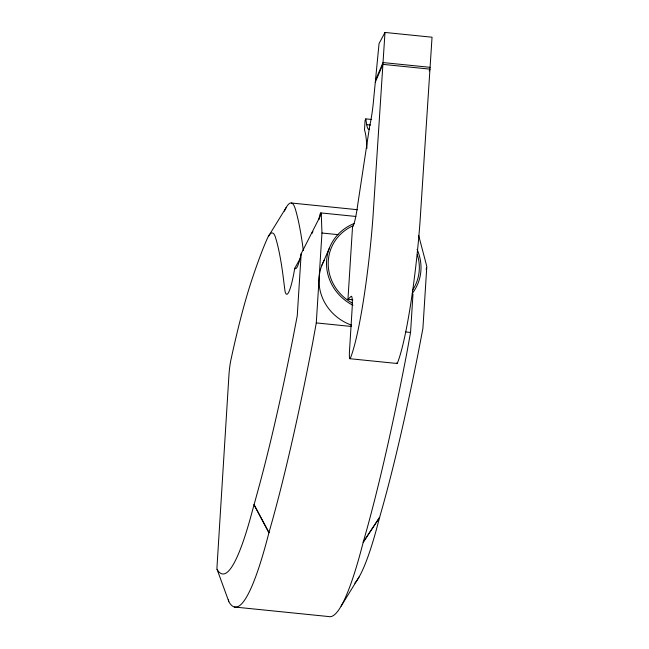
<?xml version="1.0" encoding="UTF-8"?>
<svg xmlns="http://www.w3.org/2000/svg" width="649" height="649" viewBox="0 0 649 649"><rect width="100%" height="100%" fill="white"/><g stroke="black" fill="none" stroke-linecap="round" stroke-linejoin="round"><path stroke-width="0.97" d="M228.383 599.587A35.549 3.91 -84.2 0 0 229.097 602.158A403.061 44.351 -84.2 0 0 268.905 532.805L272.831 518.843A861.807 94.819 -84.2 0 0 312.623 343.078L316.282 322.91L321.961 233.015L321.279 214.113L301.168 253.735L297.25 315.812L292.439 340.839A830.079 91.331 -84.2 0 1 257.937 490.603L250.222 518.729A371.187 40.838 -84.2 0 1 217.099 569.416L217.05 569.311A3.805 0.422 -84.2 0 1 216.977 567.348L229.016 374.002A14.708 1.614 -84.2 0 1 230.663 361.031L232.561 352.326A449.4 49.446 -84.2 0 1 250.912 282.696A867.681 95.468 -84.2 0 1 265.206 243.334L267.412 238.256A136.834 15.057 -84.2 0 1 275.127 236.309L276.571 241.055A615.236 67.691 -84.2 0 1 283.856 282.21L285.033 291.263A58.588 6.449 -84.2 0 0 293.591 274.697L294.76 268.288L300.682 257.694M352.861 299.789L347.961 299.294L352.521 227.045A33.164 3.651 -84.2 0 0 357.729 204.686L369.687 125.865A30.114 3.31 -84.2 0 0 373.735 98.315L379.057 43.548L384.987 32.45L432.039 37.212L419.976 222.518A121.801 13.402 -84.2 0 1 397.529 362.742A11.828 1.298 -84.2 0 1 396.653 362.905M234.354 607.002L328.629 616.55A403.061 44.351 -84.2 0 0 363.189 542.353L367.115 528.391A861.807 94.819 -84.2 0 0 406.899 352.626L410.557 332.458L412.983 294.078M384.987 32.45L372.924 217.756A121.801 13.402 -84.2 0 1 350.476 357.972A11.828 1.298 -84.2 0 1 349.568 349.827L352.091 309.265A19.283 2.125 -84.2 0 0 350.987 296.536L347.961 299.294M301.168 253.735L300.276 257.637A56.844 6.255 -84.2 0 1 295.546 268.727L294.76 268.288M426.15 269.384L426.596 267.437M375.487 80.241L383.032 62.564L430.084 67.326M375.292 82.22L382.91 64.365L429.963 69.135L429.2 70.919M371.642 119.465L365.76 118.872L365.079 120.479L364.495 129.905A108.456 11.933 -84.2 0 1 366.953 148.28M321.953 265.157L329.465 247.902M268.321 236.528L286.282 207.372M341.131 606.125L359.084 576.969M363.189 542.353L379.641 517.342L383.583 503.332A830.079 91.331 -84.2 0 0 418.094 353.567L422.897 328.532L426.815 266.455L418.629 235.336M363.27 542.037L379.641 517.342L375.868 531.458A371.187 40.838 -84.2 0 1 354.816 583.126M365.76 118.872L366.717 124.657L370.636 125.054M291.36 203.007L357.558 209.708M320.776 212.904L355.879 216.458M321.961 233.015L338.007 234.646M316.282 322.91L351.385 326.463M405.544 331.947L410.557 332.458M349.973 358.719L397.026 363.481M268.986 532.488L253.994 504.614L268.905 532.805M217.05 569.311L228.821 601.55M284.4 211.144A168.57 18.545 -84.2 0 1 295.368 209.165A646.956 71.179 -84.2 0 1 303.31 250.482M318.886 219.719A12.518 1.379 -84.2 0 1 321.279 214.113M311.958 233.567A8.113 0.892 -84.2 0 1 312.956 231.831M352.488 303.213A45.998 43.232 23.5 0 1 328.199 263.307A45.998 43.232 23.5 0 1 352.975 225.811M417.307 254.57A45.998 43.232 23.5 0 1 412.577 290.111M352.983 305.29A47.693 44.83 23.5 0 1 326.52 262.934A47.693 44.83 23.5 0 1 354.054 223.572M417.12 249.451A47.693 44.83 23.5 0 1 412.31 293.397M351.62 325.198A47.693 44.83 23.5 0 1 324.476 259.86M369.622 128.956A60.333 6.636 -84.2 0 1 366.717 124.657"/></g></svg>
